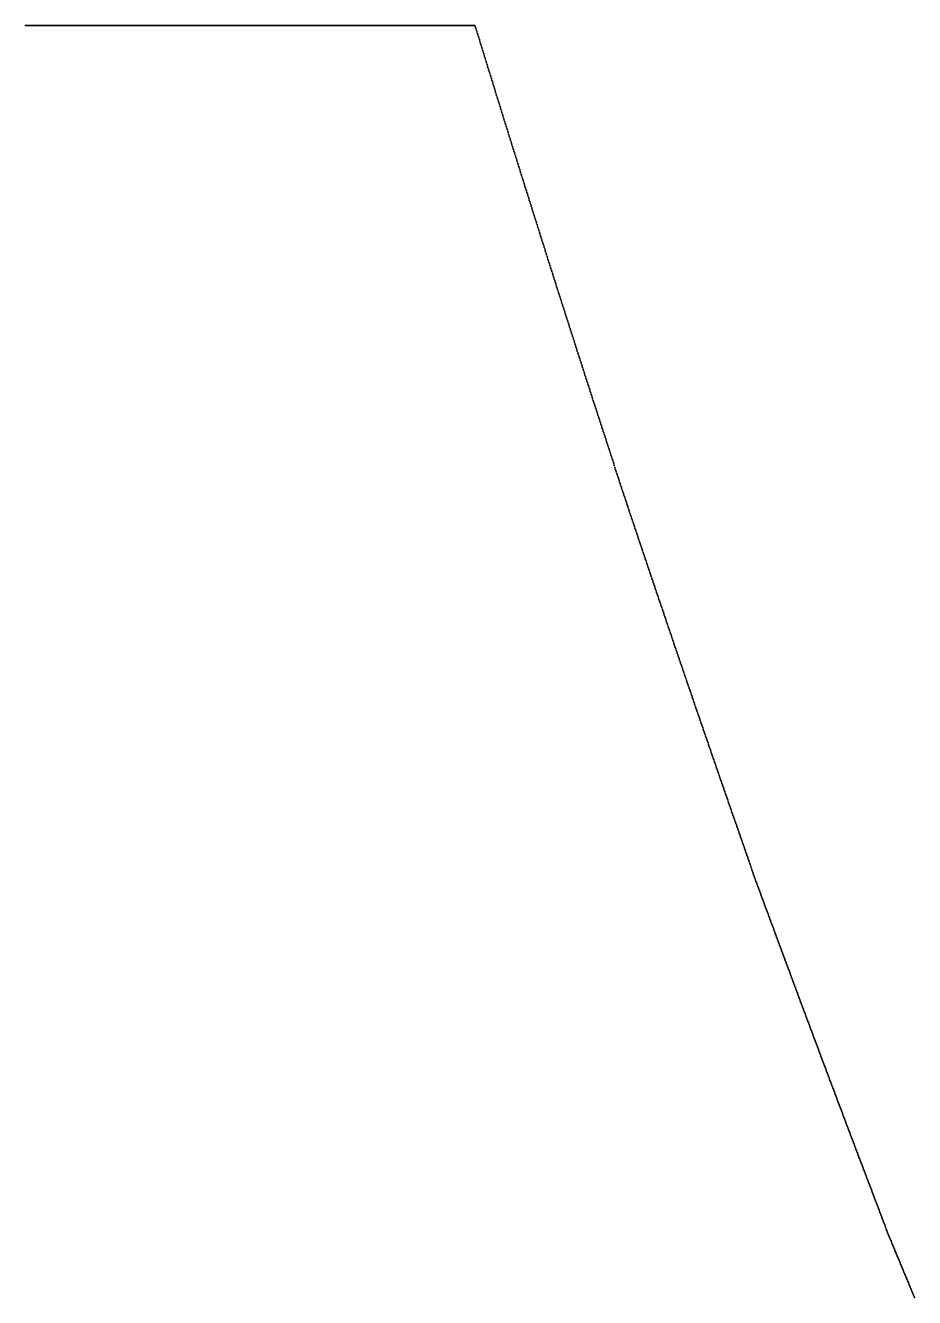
# Model space of a CAD drawing. Header units: metres. Extents: x 0 to 360, y 49 to 117.
# Drawn here: x 202.51 to 213.28, y 83.09 to 98.5 of the extents above; entities that cross this region are included whole.
import ezdxf

# ---------------------------------------------------------------- set-up
doc = ezdxf.new("R2010")
doc.units = ezdxf.units.M

msp = doc.modelspace()

# ---------------------------------------------------------------- linework, layer by layer
for p in [(202.509, 98.497), (202.515, 98.497), (202.52, 98.497), (202.526, 98.497), (202.532, 98.497), (202.538, 98.497), (202.544, 98.497), (202.549, 98.497), (202.555, 98.497), (202.561, 98.497), (202.567, 98.497), (202.573, 98.497), (202.579, 98.497), (202.584, 98.497), (202.59, 98.497), (202.596, 98.497), (202.602, 98.497), (202.608, 98.497), (202.613, 98.497), (202.619, 98.497), (202.625, 98.497), (202.631, 98.497), (202.637, 98.497), (202.643, 98.497), (202.648, 98.497), (202.654, 98.497), (202.66, 98.497), (202.666, 98.497), (202.672, 98.497), (202.677, 98.497), (202.683, 98.497), (202.689, 98.497), (202.695, 98.497), (202.701, 98.497), (202.707, 98.497), (202.712, 98.497), (202.718, 98.497), (202.724, 98.497), (202.73, 98.497), (202.736, 98.497), (202.741, 98.497), (202.747, 98.497), (202.753, 98.497), (202.759, 98.497), (202.765, 98.497), (202.771, 98.497), (202.776, 98.497), (202.782, 98.497), (202.788, 98.497), (202.794, 98.497), (202.8, 98.497), (202.805, 98.497), (202.811, 98.497), (202.817, 98.497), (202.823, 98.497), (202.829, 98.497), (202.834, 98.497), (202.84, 98.497), (202.846, 98.497), (202.852, 98.497), (202.858, 98.497), (202.864, 98.497), (202.869, 98.497), (202.875, 98.497), (202.881, 98.497), (202.887, 98.497), (202.893, 98.497), (202.898, 98.497), (202.904, 98.497), (202.91, 98.497), (202.916, 98.497), (202.922, 98.497), (202.928, 98.497), (202.933, 98.497), (202.939, 98.497), (202.945, 98.497), (202.951, 98.497), (202.957, 98.497), (202.962, 98.497), (202.968, 98.497), (202.974, 98.497), (202.98, 98.497), (202.986, 98.497), (202.992, 98.497), (202.997, 98.497), (203.003, 98.497), (203.009, 98.497), (203.015, 98.497), (203.021, 98.497), (203.026, 98.497), (203.032, 98.497), (203.038, 98.497), (203.044, 98.497), (203.05, 98.497), (203.056, 98.497), (203.061, 98.497), (203.067, 98.497), (203.073, 98.497), (203.079, 98.497), (203.085, 98.497), (203.09, 98.497), (203.096, 98.497), (203.102, 98.497), (203.108, 98.497), (203.114, 98.497), (203.12, 98.497), (203.125, 98.497), (203.131, 98.497), (203.137, 98.497), (203.143, 98.497), (203.149, 98.497), (203.154, 98.497), (203.16, 98.497), (203.166, 98.497), (203.172, 98.497), (203.178, 98.497), (203.184, 98.497), (203.189, 98.497), (203.195, 98.497), (203.201, 98.497), (203.207, 98.497), (203.213, 98.497), (203.218, 98.497), (203.224, 98.497), (203.23, 98.497), (203.236, 98.497), (203.242, 98.497), (203.247, 98.497), (203.253, 98.497), (203.259, 98.497), (203.265, 98.497), (203.271, 98.497), (203.277, 98.497), (203.282, 98.497), (203.288, 98.497), (203.294, 98.497), (203.3, 98.497), (203.306, 98.497), (203.311, 98.497), (203.317, 98.497), (203.323, 98.497), (203.329, 98.497), (203.335, 98.497), (203.341, 98.497), (203.346, 98.497), (203.352, 98.497), (203.358, 98.497), (203.364, 98.497), (203.37, 98.497), (203.375, 98.497), (203.381, 98.497), (203.387, 98.497), (203.393, 98.497), (203.399, 98.497), (203.405, 98.497), (203.41, 98.497), (203.416, 98.497), (203.422, 98.497), (203.428, 98.497), (203.434, 98.497), (203.439, 98.497), (203.445, 98.497), (203.451, 98.497), (203.457, 98.497), (203.463, 98.497), (203.469, 98.497), (203.474, 98.497), (203.48, 98.497), (203.486, 98.497), (203.492, 98.497), (203.498, 98.497), (203.503, 98.497), (203.509, 98.497), (203.515, 98.497), (203.521, 98.497), (203.527, 98.497), (203.533, 98.497), (203.538, 98.497), (203.544, 98.497), (203.55, 98.497), (203.556, 98.497), (203.562, 98.497), (203.567, 98.497), (203.573, 98.497), (203.579, 98.497), (203.585, 98.497), (203.591, 98.497), (203.596, 98.497), (203.602, 98.497), (203.608, 98.497), (203.614, 98.497), (203.62, 98.497), (203.626, 98.497), (203.631, 98.497), (203.637, 98.497), (203.643, 98.497), (203.649, 98.497), (203.655, 98.497), (203.66, 98.497), (203.666, 98.497), (203.672, 98.497), (203.678, 98.497), (203.684, 98.497), (203.69, 98.497), (203.695, 98.497), (203.701, 98.497), (203.707, 98.497), (203.713, 98.497), (203.719, 98.497), (203.724, 98.497), (203.73, 98.497), (203.736, 98.497), (203.742, 98.497), (203.748, 98.497), (203.754, 98.497), (203.759, 98.497), (203.765, 98.497), (203.771, 98.497), (203.777, 98.497), (203.783, 98.497), (203.788, 98.497), (203.794, 98.497), (203.8, 98.497), (203.806, 98.497), (203.812, 98.497), (203.818, 98.497), (203.823, 98.497), (203.829, 98.497), (203.835, 98.497), (203.841, 98.497), (203.847, 98.497), (203.852, 98.497), (203.858, 98.497), (203.864, 98.497), (203.87, 98.497), (203.876, 98.497), (203.882, 98.497), (203.887, 98.497), (203.893, 98.497), (203.899, 98.497), (203.905, 98.497), (203.911, 98.497), (203.916, 98.497), (203.922, 98.497), (203.928, 98.497), (203.934, 98.497), (203.94, 98.497), (203.946, 98.497), (203.951, 98.497), (203.957, 98.497), (203.963, 98.497), (203.969, 98.497), (203.975, 98.497), (203.98, 98.497), (203.986, 98.497), (203.992, 98.497), (203.998, 98.497), (204.004, 98.497), (204.009, 98.497), (204.015, 98.497), (204.021, 98.497), (204.027, 98.497), (204.033, 98.497), (204.039, 98.497), (204.044, 98.497), (204.05, 98.497), (204.056, 98.497), (204.062, 98.497), (204.068, 98.497), (204.073, 98.497), (204.079, 98.497), (204.085, 98.497), (204.091, 98.497), (204.097, 98.497), (204.103, 98.497), (204.108, 98.497), (204.114, 98.497), (204.12, 98.497), (204.126, 98.497), (204.132, 98.497), (204.137, 98.497), (204.143, 98.497), (204.149, 98.497), (204.155, 98.497), (204.161, 98.497), (204.167, 98.497), (204.172, 98.497), (204.178, 98.497), (204.184, 98.497), (204.19, 98.497), (204.196, 98.497), (204.201, 98.497), (204.207, 98.497), (204.213, 98.497), (204.219, 98.497), (204.225, 98.497), (204.231, 98.497), (204.236, 98.497), (204.242, 98.497), (204.248, 98.497), (204.254, 98.497), (204.26, 98.497), (204.265, 98.497), (204.271, 98.497), (204.277, 98.497), (204.283, 98.497), (204.289, 98.497), (204.295, 98.497), (204.3, 98.497), (204.306, 98.497), (204.312, 98.497), (204.318, 98.497), (204.324, 98.497), (204.329, 98.497), (204.335, 98.497), (204.341, 98.497), (204.347, 98.497), (204.353, 98.497), (204.358, 98.497), (204.364, 98.497), (204.37, 98.497), (204.376, 98.497), (204.382, 98.497), (204.388, 98.497), (204.393, 98.497), (204.399, 98.497), (204.405, 98.497), (204.411, 98.497), (204.417, 98.497), (204.422, 98.497), (204.428, 98.497), (204.434, 98.497), (204.44, 98.497), (204.446, 98.497), (204.452, 98.497), (204.457, 98.497), (204.463, 98.497), (204.469, 98.497), (204.475, 98.497), (204.481, 98.497), (204.486, 98.497), (204.492, 98.497), (204.498, 98.497), (204.504, 98.497), (204.51, 98.497), (204.516, 98.497), (204.521, 98.497), (204.527, 98.497), (204.533, 98.497), (204.539, 98.497), (204.545, 98.497), (204.55, 98.497), (204.556, 98.497), (204.562, 98.497), (204.568, 98.497), (204.574, 98.497), (204.58, 98.497), (204.585, 98.497), (204.591, 98.497), (204.597, 98.497), (204.603, 98.497), (204.609, 98.497), (204.614, 98.497), (204.62, 98.497), (204.626, 98.497), (204.632, 98.497), (204.638, 98.497), (204.644, 98.497), (204.649, 98.497), (204.655, 98.497), (204.661, 98.497), (204.667, 98.497), (204.673, 98.497), (204.678, 98.497), (204.684, 98.497), (204.69, 98.497), (204.696, 98.497), (204.702, 98.497), (204.707, 98.497), (204.713, 98.497), (204.719, 98.497), (204.725, 98.497), (204.731, 98.497), (204.737, 98.497), (204.742, 98.497), (204.748, 98.497), (204.754, 98.497), (204.76, 98.497), (204.766, 98.497), (204.771, 98.497), (204.777, 98.497), (204.783, 98.497), (204.789, 98.497), (204.795, 98.497), (204.801, 98.497), (204.806, 98.497), (204.812, 98.497), (204.818, 98.497), (204.824, 98.497), (204.83, 98.497), (204.835, 98.497), (204.841, 98.497), (204.847, 98.497), (204.853, 98.497), (204.859, 98.497), (204.865, 98.497), (204.87, 98.497), (204.876, 98.497), (204.882, 98.497), (204.888, 98.497), (204.894, 98.497), (204.899, 98.497), (204.905, 98.497), (204.911, 98.497), (204.917, 98.497), (204.923, 98.497), (204.929, 98.497), (204.934, 98.497), (204.94, 98.497), (204.946, 98.497), (204.952, 98.497), (204.958, 98.497), (204.963, 98.497), (204.969, 98.497), (204.975, 98.497), (204.981, 98.497), (204.987, 98.497), (204.993, 98.497), (204.998, 98.497), (205.004, 98.497), (205.01, 98.497), (205.016, 98.497), (205.022, 98.497), (205.027, 98.497), (205.033, 98.497), (205.039, 98.497), (205.045, 98.497), (205.051, 98.497), (205.057, 98.497), (205.062, 98.497), (205.068, 98.497), (205.074, 98.497), (205.08, 98.497), (205.086, 98.497), (205.091, 98.497), (205.097, 98.497), (205.103, 98.497), (205.109, 98.497), (205.115, 98.497), (205.12, 98.497), (205.126, 98.497), (205.132, 98.497), (205.138, 98.497), (205.144, 98.497), (205.15, 98.497), (205.155, 98.497), (205.161, 98.497), (205.167, 98.497), (205.173, 98.497), (205.179, 98.497), (205.184, 98.497), (205.19, 98.497), (205.196, 98.497), (205.202, 98.497), (205.208, 98.497), (205.214, 98.497), (205.219, 98.497), (205.225, 98.497), (205.231, 98.497), (205.237, 98.497), (205.243, 98.497), (205.248, 98.497), (205.254, 98.497), (205.26, 98.497), (205.266, 98.497), (205.272, 98.497), (205.278, 98.497), (205.283, 98.497), (205.289, 98.497), (205.295, 98.497), (205.301, 98.497), (205.307, 98.497), (205.312, 98.497), (205.318, 98.497), (205.324, 98.497), (205.33, 98.497), (205.336, 98.497), (205.342, 98.497), (205.347, 98.497), (205.353, 98.497), (205.359, 98.497), (205.365, 98.497), (205.371, 98.497), (205.376, 98.497), (205.382, 98.497), (205.388, 98.497), (205.394, 98.497), (205.4, 98.497), (205.406, 98.497), (205.411, 98.497), (205.417, 98.497), (205.423, 98.497), (205.429, 98.497), (205.435, 98.497), (205.44, 98.497), (205.446, 98.497), (205.452, 98.497), (205.458, 98.497), (205.464, 98.497), (205.469, 98.497), (205.475, 98.497), (205.481, 98.497), (205.487, 98.497), (205.493, 98.497), (205.499, 98.497), (205.504, 98.497), (205.51, 98.497), (205.516, 98.497), (205.522, 98.497), (205.528, 98.497), (205.533, 98.497), (205.539, 98.497), (205.545, 98.497), (205.551, 98.497), (205.557, 98.497), (205.563, 98.497), (205.568, 98.497), (205.574, 98.497), (205.58, 98.497), (205.586, 98.497), (205.592, 98.497), (205.597, 98.497), (205.603, 98.497), (205.609, 98.497), (205.615, 98.497), (205.621, 98.497), (205.627, 98.497), (205.632, 98.497), (205.638, 98.497), (205.644, 98.497), (205.65, 98.497), (205.656, 98.497), (205.661, 98.497), (205.667, 98.497), (205.673, 98.497), (205.679, 98.497), (205.685, 98.497), (205.691, 98.497), (205.696, 98.497), (205.702, 98.497), (205.708, 98.497), (205.714, 98.497), (205.72, 98.497), (205.725, 98.497), (205.731, 98.497), (205.737, 98.497), (205.743, 98.497), (205.749, 98.497), (205.755, 98.497), (205.76, 98.497), (205.766, 98.497), (205.772, 98.497), (205.778, 98.497), (205.784, 98.497), (205.789, 98.497), (205.795, 98.497), (205.801, 98.497), (205.807, 98.497), (205.813, 98.497), (205.819, 98.497), (205.824, 98.497), (205.83, 98.497), (205.836, 98.497), (205.842, 98.497), (205.848, 98.497), (205.853, 98.497), (205.859, 98.497), (205.865, 98.497), (205.871, 98.497), (205.877, 98.497), (205.882, 98.497), (205.888, 98.497), (205.894, 98.497), (205.9, 98.497), (205.906, 98.497), (205.912, 98.497), (205.917, 98.497), (205.923, 98.497), (205.929, 98.497), (205.935, 98.497), (205.941, 98.497), (205.946, 98.497), (205.952, 98.497), (205.958, 98.497), (205.964, 98.497), (205.97, 98.497), (205.976, 98.497), (205.981, 98.497), (205.987, 98.497), (205.993, 98.497), (205.999, 98.497), (206.005, 98.497), (206.01, 98.497), (206.016, 98.497), (206.022, 98.497), (206.028, 98.497), (206.034, 98.497), (206.04, 98.497), (206.045, 98.497), (206.051, 98.497), (206.057, 98.497), (206.063, 98.497), (206.069, 98.497), (206.074, 98.497), (206.08, 98.497), (206.086, 98.497), (206.092, 98.497), (206.098, 98.497), (206.104, 98.497), (206.109, 98.497), (206.115, 98.497), (206.121, 98.497), (206.127, 98.497), (206.133, 98.497), (206.138, 98.497), (206.144, 98.497), (206.15, 98.497), (206.156, 98.497), (206.162, 98.497), (206.168, 98.497), (206.173, 98.497), (206.179, 98.497), (206.185, 98.497), (206.191, 98.497), (206.197, 98.497), (206.202, 98.497), (206.208, 98.497), (206.214, 98.497), (206.22, 98.497), (206.226, 98.497), (206.231, 98.497), (206.237, 98.497), (206.243, 98.497), (206.249, 98.497), (206.255, 98.497), (206.261, 98.497), (206.266, 98.497), (206.272, 98.497), (206.278, 98.497), (206.284, 98.497), (206.29, 98.497), (206.295, 98.497), (206.301, 98.497), (206.307, 98.497), (206.313, 98.497), (206.319, 98.497), (206.325, 98.497), (206.33, 98.497), (206.336, 98.497), (206.342, 98.497), (206.348, 98.497), (206.354, 98.497), (206.359, 98.497), (206.365, 98.497), (206.371, 98.497), (206.377, 98.497), (206.383, 98.497), (206.389, 98.497), (206.394, 98.497), (206.4, 98.497), (206.406, 98.497), (206.412, 98.497), (206.418, 98.497), (206.423, 98.497), (206.429, 98.497), (206.435, 98.497), (206.441, 98.497), (206.447, 98.497), (206.453, 98.497), (206.458, 98.497), (206.464, 98.497), (206.47, 98.497), (206.476, 98.497), (206.482, 98.497), (206.487, 98.497), (206.493, 98.497), (206.499, 98.497), (206.505, 98.497), (206.511, 98.497), (206.517, 98.497), (206.522, 98.497), (206.528, 98.497), (206.534, 98.497), (206.54, 98.497), (206.546, 98.497), (206.551, 98.497), (206.557, 98.497), (206.563, 98.497), (206.569, 98.497), (206.575, 98.497), (206.581, 98.497), (206.586, 98.497), (206.592, 98.497), (206.598, 98.497), (206.604, 98.497), (206.61, 98.497), (206.615, 98.497), (206.621, 98.497), (206.627, 98.497), (206.633, 98.497), (206.639, 98.497), (206.644, 98.497), (206.65, 98.497), (206.656, 98.497), (206.662, 98.497), (206.668, 98.497), (206.674, 98.497), (206.679, 98.497), (206.685, 98.497), (206.691, 98.497), (206.697, 98.497), (206.703, 98.497), (206.708, 98.497), (206.714, 98.497), (206.72, 98.497), (206.726, 98.497), (206.732, 98.497), (206.738, 98.497), (206.743, 98.497), (206.749, 98.497), (206.755, 98.497), (206.761, 98.497), (206.767, 98.497), (206.772, 98.497), (206.778, 98.497), (206.784, 98.497), (206.79, 98.497), (206.796, 98.497), (206.802, 98.497), (206.807, 98.497), (206.813, 98.497), (206.819, 98.497), (206.825, 98.497), (206.831, 98.497), (206.836, 98.497), (206.842, 98.497), (206.848, 98.497), (206.854, 98.497), (206.86, 98.497), (206.866, 98.497), (206.871, 98.497), (206.877, 98.497), (206.883, 98.497), (206.889, 98.497), (206.895, 98.497), (206.9, 98.497), (206.906, 98.497), (206.912, 98.497), (206.918, 98.497), (206.924, 98.497), (206.93, 98.497), (206.935, 98.497), (206.941, 98.497), (206.947, 98.497), (206.953, 98.497), (206.959, 98.497), (206.964, 98.497), (206.97, 98.497), (206.976, 98.497), (206.982, 98.497), (206.988, 98.497), (206.993, 98.497), (206.999, 98.497), (207.005, 98.497), (207.011, 98.497), (207.017, 98.497), (207.023, 98.497), (207.028, 98.497), (207.034, 98.497), (207.04, 98.497), (207.046, 98.497), (207.052, 98.497), (207.057, 98.497), (207.063, 98.497), (207.069, 98.497), (207.075, 98.497), (207.081, 98.497), (207.087, 98.497), (207.092, 98.497), (207.098, 98.497), (207.104, 98.497), (207.11, 98.497), (207.116, 98.497), (207.121, 98.497), (207.127, 98.497), (207.133, 98.497), (207.139, 98.497), (207.145, 98.497), (207.151, 98.497), (207.156, 98.497), (207.162, 98.497), (207.168, 98.497), (207.174, 98.497), (207.18, 98.497), (207.185, 98.497), (207.191, 98.497), (207.197, 98.497), (207.203, 98.497), (207.209, 98.497), (207.215, 98.497), (207.22, 98.497), (207.226, 98.497), (207.232, 98.497), (207.238, 98.497), (207.244, 98.497), (207.249, 98.497), (207.255, 98.497), (207.261, 98.497), (207.267, 98.497), (207.273, 98.497), (207.279, 98.497), (207.284, 98.497), (207.29, 98.497), (207.296, 98.497), (207.302, 98.497), (207.308, 98.497), (207.313, 98.497), (207.319, 98.497), (207.325, 98.497), (207.331, 98.497), (207.337, 98.497), (207.342, 98.497), (207.348, 98.497), (207.354, 98.497), (207.36, 98.497), (207.366, 98.497), (207.372, 98.497), (207.377, 98.497), (207.383, 98.497), (207.389, 98.497), (207.395, 98.497), (207.401, 98.497), (207.406, 98.497), (207.412, 98.497), (207.418, 98.497), (207.424, 98.497), (207.43, 98.497), (207.436, 98.497), (207.441, 98.497), (207.447, 98.497), (207.453, 98.497), (207.459, 98.497), (207.465, 98.497), (207.47, 98.497), (207.476, 98.497), (207.482, 98.497), (207.488, 98.497), (207.494, 98.497), (207.5, 98.497), (207.505, 98.497), (207.511, 98.497), (207.517, 98.497), (207.523, 98.497), (207.529, 98.497), (207.534, 98.497), (207.54, 98.497), (207.546, 98.497), (207.552, 98.497), (207.558, 98.497), (207.564, 98.497), (207.569, 98.497), (207.575, 98.497), (207.581, 98.497), (207.587, 98.497), (207.593, 98.497), (207.598, 98.497), (207.604, 98.497), (207.61, 98.497), (207.616, 98.497), (207.622, 98.497), (207.628, 98.497), (207.633, 98.497), (207.639, 98.497), (207.645, 98.497), (207.651, 98.497), (207.657, 98.497), (207.662, 98.497), (207.668, 98.497), (207.674, 98.497), (207.68, 98.497), (207.686, 98.497), (207.692, 98.497), (207.697, 98.497), (207.703, 98.497), (207.709, 98.497), (207.715, 98.497), (207.721, 98.497), (207.726, 98.497), (207.732, 98.497), (207.738, 98.497), (207.744, 98.497), (207.75, 98.497), (207.755, 98.497), (207.761, 98.497), (207.767, 98.497), (207.773, 98.497), (207.779, 98.497), (207.785, 98.497), (207.79, 98.497), (207.796, 98.497), (207.802, 98.497), (207.808, 98.497), (207.814, 98.497), (207.819, 98.497), (207.825, 98.497), (207.831, 98.497), (207.837, 98.497), (207.843, 98.497), (207.849, 98.497), (207.854, 98.497), (207.86, 98.497), (207.866, 98.497), (207.872, 98.497), (207.878, 98.497), (207.883, 98.497), (207.889, 98.497), (207.895, 98.497), (207.901, 98.497), (207.907, 98.497), (207.913, 98.497), (207.918, 98.497), (207.924, 98.497), (207.93, 98.497), (207.936, 98.497), (207.942, 98.497), (207.947, 98.497), (207.953, 98.493), (207.959, 98.477), (207.965, 98.458), (207.971, 98.439), (207.977, 98.42), (207.982, 98.401), (207.988, 98.382), (207.994, 98.363), (208, 98.345), (208.006, 98.326), (208.011, 98.307), (208.017, 98.288), (208.023, 98.269), (208.029, 98.25), (208.035, 98.231), (208.041, 98.212), (208.046, 98.193), (208.052, 98.175), (208.058, 98.156), (208.064, 98.137), (208.07, 98.118), (208.075, 98.099), (208.081, 98.08), (208.087, 98.061), (208.093, 98.042), (208.099, 98.024), (208.104, 98.005), (208.11, 97.986), (208.116, 97.967), (208.122, 97.948), (208.128, 97.929), (208.134, 97.911), (208.139, 97.892), (208.145, 97.873), (208.151, 97.854), (208.157, 97.835), (208.163, 97.817), (208.168, 97.798), (208.174, 97.779), (208.18, 97.76), (208.186, 97.741), (208.192, 97.723), (208.198, 97.704), (208.203, 97.685), (208.209, 97.666), (208.215, 97.648), (208.221, 97.629), (208.227, 97.61), (208.232, 97.591), (208.238, 97.573), (208.244, 97.554), (208.25, 97.535), (208.256, 97.516), (208.262, 97.498), (208.267, 97.479), (208.273, 97.46), (208.279, 97.441), (208.285, 97.423), (208.291, 97.404), (208.296, 97.385), (208.302, 97.367), (208.308, 97.348), (208.314, 97.329), (208.32, 97.31), (208.326, 97.292), (208.331, 97.273), (208.337, 97.254), (208.343, 97.236), (208.349, 97.217), (208.355, 97.198), (208.36, 97.18), (208.366, 97.161), (208.372, 97.142), (208.378, 97.124), (208.384, 97.105), (208.39, 97.086), (208.395, 97.068), (208.401, 97.049), (208.407, 97.03), (208.413, 97.012), (208.419, 96.993), (208.424, 96.975), (208.43, 96.956), (208.436, 96.937), (208.442, 96.919), (208.448, 96.9), (208.454, 96.882), (208.459, 96.863), (208.465, 96.844), (208.471, 96.826), (208.477, 96.807), (208.483, 96.789), (208.488, 96.77), (208.494, 96.751), (208.5, 96.733), (208.506, 96.714), (208.512, 96.696), (208.518, 96.677), (208.523, 96.659), (208.529, 96.64), (208.535, 96.621), (208.541, 96.603), (208.547, 96.584), (208.552, 96.566), (208.558, 96.547), (208.564, 96.529), (208.57, 96.51), (208.576, 96.492), (208.581, 96.473), (208.587, 96.455), (208.593, 96.436), (208.599, 96.418), (208.605, 96.399), (208.611, 96.381), (208.616, 96.362), (208.622, 96.344), (208.628, 96.325), (208.634, 96.307), (208.64, 96.288), (208.645, 96.27), (208.651, 96.251), (208.657, 96.233), (208.663, 96.214), (208.669, 96.196), (208.675, 96.177), (208.68, 96.159), (208.686, 96.14), (208.692, 96.122), (208.698, 96.104), (208.704, 96.085), (208.709, 96.067), (208.715, 96.048), (208.721, 96.03), (208.727, 96.011), (208.733, 95.993), (208.739, 95.975), (208.744, 95.956), (208.75, 95.938), (208.756, 95.919), (208.762, 95.901), (208.768, 95.883), (208.773, 95.864), (208.779, 95.846), (208.785, 95.827), (208.791, 95.809), (208.797, 95.791), (208.803, 95.772), (208.808, 95.754), (208.814, 95.735), (208.82, 95.717), (208.826, 95.699), (208.832, 95.68), (208.837, 95.662), (208.843, 95.644), (208.849, 95.625), (208.855, 95.607), (208.861, 95.589), (208.867, 95.57), (208.872, 95.552), (208.878, 95.534), (208.884, 95.515), (208.89, 95.497), (208.896, 95.479), (208.901, 95.46), (208.907, 95.442), (208.913, 95.424), (208.919, 95.406), (208.925, 95.387), (208.931, 95.369), (208.936, 95.351), (208.942, 95.332), (208.948, 95.314), (208.954, 95.296), (208.96, 95.278), (208.965, 95.259), (208.971, 95.241), (208.977, 95.223), (208.983, 95.205), (208.989, 95.186), (208.995, 95.168), (209, 95.15), (209.006, 95.132), (209.012, 95.113), (209.018, 95.095), (209.024, 95.077), (209.029, 95.059), (209.035, 95.041), (209.041, 95.022), (209.047, 95.004), (209.053, 94.986), (209.059, 94.968), (209.064, 94.949), (209.07, 94.931), (209.076, 94.913), (209.082, 94.895), (209.088, 94.877), (209.093, 94.859), (209.099, 94.84), (209.105, 94.822), (209.111, 94.804), (209.117, 94.786), (209.122, 94.768), (209.128, 94.75), (209.134, 94.731), (209.14, 94.713), (209.146, 94.695), (209.152, 94.677), (209.157, 94.659), (209.163, 94.641), (209.169, 94.623), (209.175, 94.604), (209.181, 94.586), (209.186, 94.568), (209.192, 94.55), (209.198, 94.532), (209.204, 94.514), (209.21, 94.496), (209.216, 94.478), (209.221, 94.46), (209.227, 94.442), (209.233, 94.423), (209.239, 94.405), (209.245, 94.387), (209.25, 94.369), (209.256, 94.351), (209.262, 94.333), (209.268, 94.315), (209.274, 94.297), (209.28, 94.279), (209.285, 94.261), (209.291, 94.243), (209.297, 94.225), (209.303, 94.207), (209.309, 94.189), (209.314, 94.171), (209.32, 94.153), (209.326, 94.135), (209.332, 94.117), (209.338, 94.099), (209.344, 94.081), (209.349, 94.063), (209.355, 94.045), (209.361, 94.027), (209.367, 94.009), (209.373, 93.991), (209.378, 93.973), (209.384, 93.955), (209.39, 93.937), (209.396, 93.919), (209.402, 93.901), (209.408, 93.883), (209.413, 93.865), (209.419, 93.847), (209.425, 93.829), (209.431, 93.811), (209.437, 93.793), (209.442, 93.775), (209.448, 93.757), (209.454, 93.739), (209.46, 93.721), (209.466, 93.703), (209.472, 93.686), (209.477, 93.668), (209.483, 93.65), (209.489, 93.632), (209.495, 93.614), (209.501, 93.596), (209.506, 93.578), (209.512, 93.56), (209.518, 93.542), (209.524, 93.524), (209.53, 93.507), (209.536, 93.489), (209.541, 93.471), (209.547, 93.453), (209.553, 93.435), (209.559, 93.417), (209.565, 93.399), (209.57, 93.381), (209.576, 93.364), (209.582, 93.346), (209.588, 93.328), (209.594, 93.31), (209.599, 93.292), (209.605, 93.274), (209.611, 93.257), (209.617, 93.239), (209.623, 93.221), (209.629, 93.203), (209.634, 93.185), (209.64, 93.165), (209.646, 93.14), (209.652, 93.122), (209.658, 93.104), (209.663, 93.087), (209.669, 93.069), (209.675, 93.052), (209.681, 93.034), (209.687, 93.017), (209.693, 92.999), (209.698, 92.982), (209.704, 92.965), (209.71, 92.947), (209.716, 92.93), (209.722, 92.912), (209.727, 92.895), (209.733, 92.877), (209.739, 92.86), (209.745, 92.842), (209.751, 92.825), (209.757, 92.808), (209.762, 92.79), (209.768, 92.773), (209.774, 92.755), (209.78, 92.738), (209.786, 92.72), (209.791, 92.703), (209.797, 92.686), (209.803, 92.668), (209.809, 92.651), (209.815, 92.633), (209.821, 92.616), (209.826, 92.599), (209.832, 92.581), (209.838, 92.564), (209.844, 92.546), (209.85, 92.529), (209.855, 92.512), (209.861, 92.494), (209.867, 92.477), (209.873, 92.46), (209.879, 92.442), (209.885, 92.425), (209.89, 92.408), (209.896, 92.39), (209.902, 92.373), (209.908, 92.355), (209.914, 92.338), (209.919, 92.321), (209.925, 92.303), (209.931, 92.286), (209.937, 92.269), (209.943, 92.251), (209.949, 92.234), (209.954, 92.217), (209.96, 92.199), (209.966, 92.182), (209.972, 92.165), (209.978, 92.147), (209.983, 92.13), (209.989, 92.113), (209.995, 92.096), (210.001, 92.078), (210.007, 92.061), (210.012, 92.044), (210.018, 92.026), (210.024, 92.009), (210.03, 91.992), (210.036, 91.974), (210.042, 91.957), (210.047, 91.94), (210.053, 91.923), (210.059, 91.905), (210.065, 91.888), (210.071, 91.871), (210.076, 91.854), (210.082, 91.836), (210.088, 91.819), (210.094, 91.802), (210.1, 91.784), (210.106, 91.767), (210.111, 91.75), (210.117, 91.733), (210.123, 91.716), (210.129, 91.698), (210.135, 91.681), (210.14, 91.664), (210.146, 91.647), (210.152, 91.629), (210.158, 91.612), (210.164, 91.595), (210.17, 91.578), (210.175, 91.56), (210.181, 91.543), (210.187, 91.526), (210.193, 91.509), (210.199, 91.492), (210.204, 91.474), (210.21, 91.457), (210.216, 91.44), (210.222, 91.423), (210.228, 91.406), (210.234, 91.389), (210.239, 91.371), (210.245, 91.354), (210.251, 91.337), (210.257, 91.32), (210.263, 91.303), (210.268, 91.285), (210.274, 91.268), (210.28, 91.251), (210.286, 91.234), (210.292, 91.217), (210.298, 91.2), (210.303, 91.183), (210.309, 91.165), (210.315, 91.148), (210.321, 91.131), (210.327, 91.114), (210.332, 91.097), (210.338, 91.08), (210.344, 91.063), (210.35, 91.045), (210.356, 91.028), (210.362, 91.011), (210.367, 90.994), (210.373, 90.977), (210.379, 90.96), (210.385, 90.943), (210.391, 90.926), (210.396, 90.909), (210.402, 90.892), (210.408, 90.874), (210.414, 90.857), (210.42, 90.84), (210.426, 90.823), (210.431, 90.806), (210.437, 90.789), (210.443, 90.772), (210.449, 90.755), (210.455, 90.738), (210.46, 90.721), (210.466, 90.704), (210.472, 90.687), (210.478, 90.67), (210.484, 90.653), (210.49, 90.635), (210.495, 90.618), (210.501, 90.601), (210.507, 90.584), (210.513, 90.567), (210.519, 90.55), (210.524, 90.533), (210.53, 90.516), (210.536, 90.499), (210.542, 90.482), (210.548, 90.465), (210.554, 90.448), (210.559, 90.431), (210.565, 90.414), (210.571, 90.397), (210.577, 90.38), (210.583, 90.363), (210.588, 90.346), (210.594, 90.329), (210.6, 90.312), (210.606, 90.295), (210.612, 90.278), (210.617, 90.261), (210.623, 90.244), (210.629, 90.227), (210.635, 90.21), (210.641, 90.193), (210.647, 90.176), (210.652, 90.159), (210.658, 90.142), (210.664, 90.126), (210.67, 90.109), (210.676, 90.092), (210.681, 90.075), (210.687, 90.058), (210.693, 90.041), (210.699, 90.024), (210.705, 90.007), (210.711, 89.99), (210.716, 89.973), (210.722, 89.956), (210.728, 89.939), (210.734, 89.922), (210.74, 89.905), (210.745, 89.888), (210.751, 89.872), (210.757, 89.855), (210.763, 89.838), (210.769, 89.821), (210.775, 89.804), (210.78, 89.787), (210.786, 89.77), (210.792, 89.753), (210.798, 89.736), (210.804, 89.72), (210.809, 89.703), (210.815, 89.686), (210.821, 89.669), (210.827, 89.652), (210.833, 89.635), (210.839, 89.618), (210.844, 89.602), (210.85, 89.585), (210.856, 89.568), (210.862, 89.551), (210.868, 89.534), (210.873, 89.517), (210.879, 89.5), (210.885, 89.484), (210.891, 89.467), (210.897, 89.45), (210.903, 89.433), (210.908, 89.416), (210.914, 89.399), (210.92, 89.383), (210.926, 89.366), (210.932, 89.349), (210.937, 89.332), (210.943, 89.315), (210.949, 89.299), (210.955, 89.282), (210.961, 89.265), (210.967, 89.248), (210.972, 89.231), (210.978, 89.215), (210.984, 89.198), (210.99, 89.181), (210.996, 89.164), (211.001, 89.148), (211.007, 89.131), (211.013, 89.114), (211.019, 89.097), (211.025, 89.081), (211.031, 89.064), (211.036, 89.047), (211.042, 89.03), (211.048, 89.014), (211.054, 88.997), (211.06, 88.98), (211.065, 88.963), (211.071, 88.947), (211.077, 88.93), (211.083, 88.913), (211.089, 88.896), (211.095, 88.88), (211.1, 88.863), (211.106, 88.846), (211.112, 88.83), (211.118, 88.813), (211.124, 88.796), (211.129, 88.779), (211.135, 88.763), (211.141, 88.746), (211.147, 88.729), (211.153, 88.713), (211.159, 88.696), (211.164, 88.679), (211.17, 88.663), (211.176, 88.646), (211.182, 88.629), (211.188, 88.613), (211.193, 88.596), (211.199, 88.579), (211.205, 88.563), (211.211, 88.546), (211.217, 88.529), (211.222, 88.513), (211.228, 88.496), (211.234, 88.479), (211.24, 88.463), (211.246, 88.446), (211.252, 88.43), (211.257, 88.413), (211.263, 88.396), (211.269, 88.38), (211.275, 88.363), (211.281, 88.346), (211.286, 88.33), (211.292, 88.313), (211.298, 88.293), (211.304, 88.27), (211.31, 88.254), (211.316, 88.238), (211.321, 88.223), (211.327, 88.207), (211.333, 88.191), (211.339, 88.175), (211.345, 88.159), (211.35, 88.144), (211.356, 88.128), (211.362, 88.112), (211.368, 88.096), (211.374, 88.08), (211.38, 88.065), (211.385, 88.049), (211.391, 88.033), (211.397, 88.017), (211.403, 88.001), (211.409, 87.986), (211.414, 87.97), (211.42, 87.954), (211.426, 87.938), (211.432, 87.922), (211.438, 87.907), (211.444, 87.891), (211.449, 87.875), (211.455, 87.859), (211.461, 87.844), (211.467, 87.828), (211.473, 87.812), (211.478, 87.796), (211.484, 87.78), (211.49, 87.765), (211.496, 87.749), (211.502, 87.733), (211.508, 87.717), (211.513, 87.702), (211.519, 87.686), (211.525, 87.67), (211.531, 87.654), (211.537, 87.639), (211.542, 87.623), (211.548, 87.607), (211.554, 87.591), (211.56, 87.576), (211.566, 87.56), (211.572, 87.544), (211.577, 87.529), (211.583, 87.513), (211.589, 87.497), (211.595, 87.481), (211.601, 87.466), (211.606, 87.45), (211.612, 87.434), (211.618, 87.418), (211.624, 87.403), (211.63, 87.387), (211.636, 87.371), (211.641, 87.356), (211.647, 87.34), (211.653, 87.324), (211.659, 87.308), (211.665, 87.293), (211.67, 87.277), (211.676, 87.261), (211.682, 87.246), (211.688, 87.23), (211.694, 87.214), (211.7, 87.199), (211.705, 87.183), (211.711, 87.167), (211.717, 87.152), (211.723, 87.136), (211.729, 87.12), (211.734, 87.104), (211.74, 87.089), (211.746, 87.073), (211.752, 87.057), (211.758, 87.042), (211.764, 87.026), (211.769, 87.01), (211.775, 86.995), (211.781, 86.979), (211.787, 86.963), (211.793, 86.948), (211.798, 86.932), (211.804, 86.917), (211.81, 86.901), (211.816, 86.885), (211.822, 86.87), (211.828, 86.854), (211.833, 86.838), (211.839, 86.823), (211.845, 86.807), (211.851, 86.791), (211.857, 86.776), (211.862, 86.76), (211.868, 86.744), (211.874, 86.729), (211.88, 86.713), (211.886, 86.698), (211.891, 86.682), (211.897, 86.666), (211.903, 86.651), (211.909, 86.635), (211.915, 86.619), (211.921, 86.604), (211.926, 86.588), (211.932, 86.573), (211.938, 86.557), (211.944, 86.541), (211.95, 86.526), (211.955, 86.51), (211.961, 86.495), (211.967, 86.479), (211.973, 86.463), (211.979, 86.448), (211.985, 86.432), (211.99, 86.417), (211.996, 86.401), (212.002, 86.385), (212.008, 86.37), (212.014, 86.354), (212.019, 86.339), (212.025, 86.323), (212.031, 86.308), (212.037, 86.292), (212.043, 86.276), (212.049, 86.261), (212.054, 86.245), (212.06, 86.23), (212.066, 86.214), (212.072, 86.199), (212.078, 86.183), (212.083, 86.168), (212.089, 86.152), (212.095, 86.136), (212.101, 86.121), (212.107, 86.105), (212.113, 86.09), (212.118, 86.074), (212.124, 86.059), (212.13, 86.043), (212.136, 86.028), (212.142, 86.012), (212.147, 85.997), (212.153, 85.981), (212.159, 85.966), (212.165, 85.95), (212.171, 85.934), (212.177, 85.919), (212.182, 85.903), (212.188, 85.888), (212.194, 85.872), (212.2, 85.857), (212.206, 85.841), (212.211, 85.826), (212.217, 85.81), (212.223, 85.795), (212.229, 85.779), (212.235, 85.764), (212.241, 85.748), (212.246, 85.733), (212.252, 85.717), (212.258, 85.702), (212.264, 85.686), (212.27, 85.671), (212.275, 85.655), (212.281, 85.64), (212.287, 85.624), (212.293, 85.609), (212.299, 85.593), (212.305, 85.578), (212.31, 85.563), (212.316, 85.547), (212.322, 85.532), (212.328, 85.516), (212.334, 85.501), (212.339, 85.485), (212.345, 85.47), (212.351, 85.454), (212.357, 85.439), (212.363, 85.423), (212.369, 85.408), (212.374, 85.393), (212.38, 85.377), (212.386, 85.362), (212.392, 85.346), (212.398, 85.331), (212.403, 85.315), (212.409, 85.3), (212.415, 85.284), (212.421, 85.269), (212.427, 85.254), (212.433, 85.238), (212.438, 85.223), (212.444, 85.207), (212.45, 85.192), (212.456, 85.176), (212.462, 85.161), (212.467, 85.146), (212.473, 85.13), (212.479, 85.115), (212.485, 85.099), (212.491, 85.084), (212.497, 85.069), (212.502, 85.053), (212.508, 85.038), (212.514, 85.022), (212.52, 85.007), (212.526, 84.992), (212.531, 84.976), (212.537, 84.961), (212.543, 84.946), (212.549, 84.93), (212.555, 84.915), (212.561, 84.899), (212.566, 84.884), (212.572, 84.869), (212.578, 84.853), (212.584, 84.838), (212.59, 84.823), (212.595, 84.807), (212.601, 84.792), (212.607, 84.776), (212.613, 84.761), (212.619, 84.746), (212.625, 84.73), (212.63, 84.715), (212.636, 84.7), (212.642, 84.684), (212.648, 84.669), (212.654, 84.654), (212.659, 84.638), (212.665, 84.623), (212.671, 84.608), (212.677, 84.592), (212.683, 84.577), (212.689, 84.562), (212.694, 84.546), (212.7, 84.531), (212.706, 84.516), (212.712, 84.5), (212.718, 84.485), (212.723, 84.47), (212.729, 84.454), (212.735, 84.439), (212.741, 84.424), (212.747, 84.409), (212.753, 84.393), (212.758, 84.378), (212.764, 84.363), (212.77, 84.347), (212.776, 84.332), (212.782, 84.317), (212.787, 84.301), (212.793, 84.286), (212.799, 84.271), (212.805, 84.256), (212.811, 84.24), (212.817, 84.225), (212.822, 84.21), (212.828, 84.195), (212.834, 84.179), (212.84, 84.164), (212.846, 84.149), (212.851, 84.133), (212.857, 84.118), (212.863, 84.103), (212.869, 84.088), (212.875, 84.072), (212.881, 84.057), (212.886, 84.042), (212.892, 84.027), (212.898, 84.011), (212.904, 83.996), (212.91, 83.981), (212.915, 83.966), (212.921, 83.95), (212.927, 83.929), (212.933, 83.911), (212.939, 83.897), (212.945, 83.883), (212.95, 83.869), (212.956, 83.855), (212.962, 83.841), (212.968, 83.827), (212.974, 83.813), (212.979, 83.799), (212.985, 83.785), (212.991, 83.771), (212.997, 83.757), (213.003, 83.743), (213.009, 83.729), (213.014, 83.715), (213.02, 83.701), (213.026, 83.687), (213.032, 83.673), (213.038, 83.659), (213.043, 83.645), (213.049, 83.631), (213.055, 83.617), (213.061, 83.603), (213.067, 83.589), (213.073, 83.575), (213.078, 83.561), (213.084, 83.547), (213.09, 83.533), (213.096, 83.519), (213.102, 83.505), (213.107, 83.491), (213.113, 83.477), (213.119, 83.463), (213.125, 83.449), (213.131, 83.435), (213.137, 83.421), (213.142, 83.407), (213.148, 83.393), (213.154, 83.379), (213.16, 83.365), (213.166, 83.351), (213.171, 83.337), (213.177, 83.323), (213.183, 83.309), (213.189, 83.295), (213.195, 83.281), (213.201, 83.267), (213.206, 83.253), (213.212, 83.239), (213.218, 83.225), (213.224, 83.211), (213.23, 83.197), (213.235, 83.183), (213.241, 83.17), (213.247, 83.156), (213.253, 83.142), (213.259, 83.128), (213.265, 83.114), (213.27, 83.1), (213.276, 83.086)]:
    msp.add_point(p)

doc.saveas('drawing.dxf')
